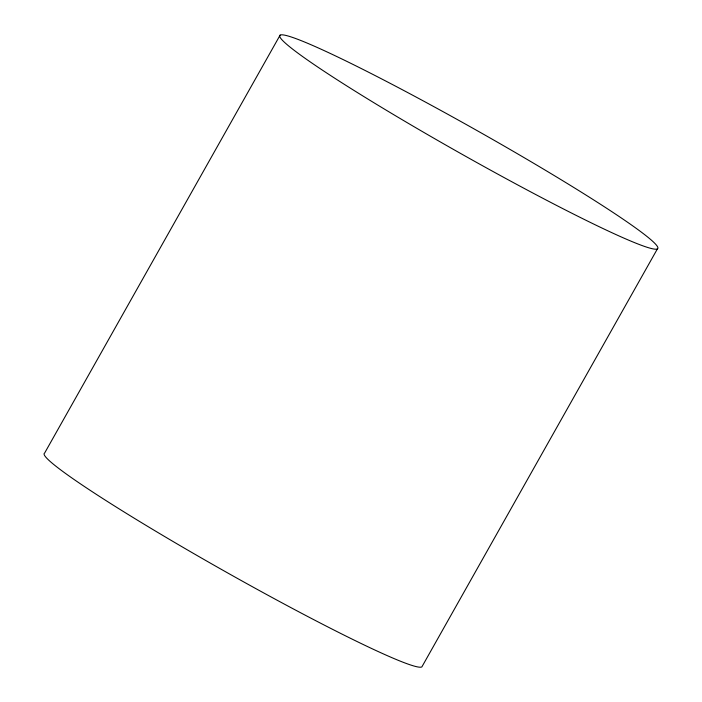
<?xml version="1.0" encoding="UTF-8"?>
<svg xmlns="http://www.w3.org/2000/svg" width="702" height="702" viewBox="0 0 702 702"><rect width="100%" height="100%" fill="white"/><g stroke="black" fill="none" stroke-linecap="round" stroke-linejoin="round"><path stroke-width="1.05" d="M280.133 35.1L44.603 453.106A216.971 14.005 29.4 0 0 219.217 568.164A216.971 14.005 29.4 0 0 421.867 666.9L657.397 248.894A216.971 14.005 29.4 0 0 386.591 81.476A216.971 14.005 29.4 0 0 362.311 95.612A216.971 14.005 29.4 0 0 657.397 248.894"/></g></svg>
